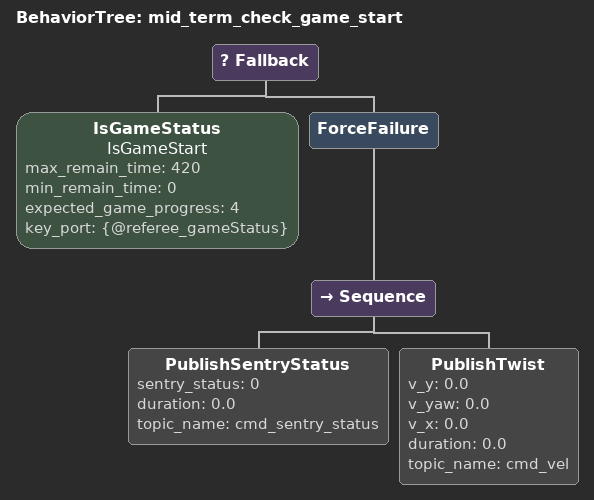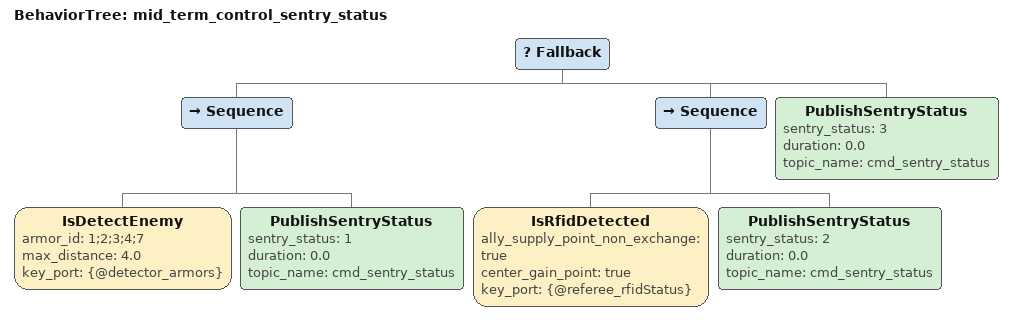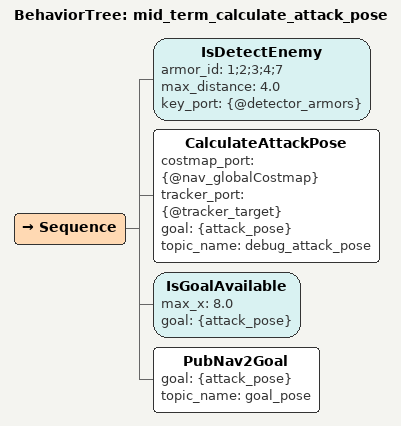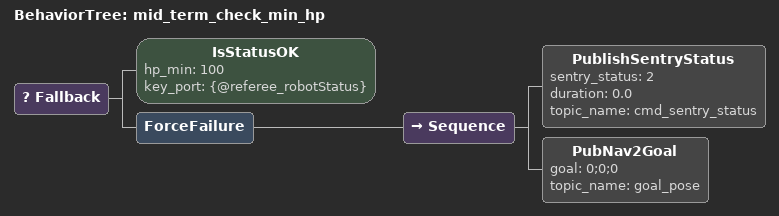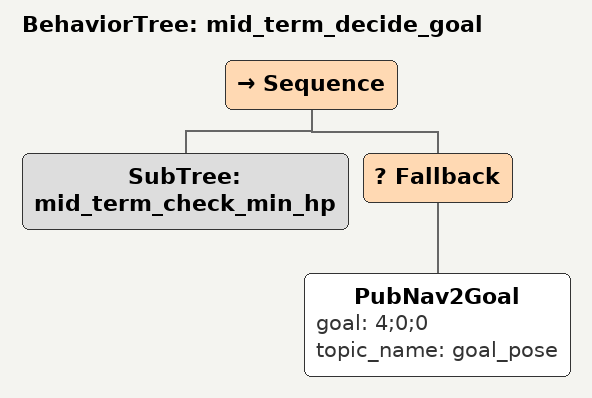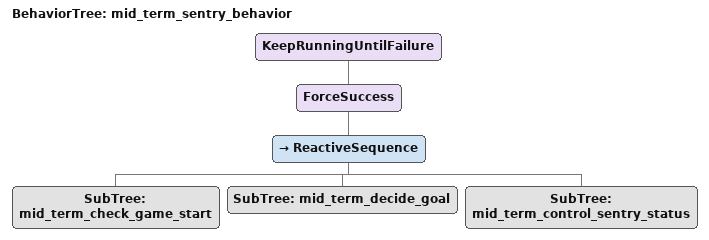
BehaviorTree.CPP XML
<?xml version="1.0" encoding="UTF-8"?>
<root BTCPP_format="4">
  <BehaviorTree ID="mid_term_check_game_start">
    <Fallback>
      <IsGameStatus name="IsGameStart"
                    max_remain_time="420"
                    min_remain_time="0"
                    expected_game_progress="4"
                    key_port="{@referee_gameStatus}"/>
      <ForceFailure>
        <Sequence>
          <PublishSentryStatus sentry_status="0"
                                duration="0.0"
                                topic_name="cmd_sentry_status"/>
          <PublishTwist v_y="0.0"
                        v_yaw="0.0"
                        v_x="0.0"
                        duration="0.0"
                        topic_name="cmd_vel"/>
        </Sequence>
      </ForceFailure>
    </Fallback>
  </BehaviorTree>

  <BehaviorTree ID="mid_term_control_sentry_status">
    <Fallback>
      <Sequence>
        <IsDetectEnemy armor_id="1;2;3;4;7"
                      max_distance="4.0"
                      key_port="{@detector_armors}"/>
        <PublishSentryStatus sentry_status="1"
                              duration="0.0"
                              topic_name="cmd_sentry_status"/>
      </Sequence>
      <Sequence>
        <IsRfidDetected ally_supply_point_non_exchange="true"
                          center_gain_point="true"
                          key_port="{@referee_rfidStatus}"/>
        <PublishSentryStatus sentry_status="2"
                              duration="0.0"
                              topic_name="cmd_sentry_status"/>
      </Sequence>
      <PublishSentryStatus sentry_status="3"
                            duration="0.0"
                            topic_name="cmd_sentry_status"/>
    </Fallback>
  </BehaviorTree>

  <BehaviorTree ID="mid_term_calculate_attack_pose">
    <Sequence>
      <IsDetectEnemy armor_id="1;2;3;4;7"
                      max_distance="4.0"
                      key_port="{@detector_armors}"/>
      <CalculateAttackPose costmap_port="{@nav_globalCostmap}"
                           tracker_port="{@tracker_target}"
                           goal="{attack_pose}"
                           topic_name="debug_attack_pose"/>
      <IsGoalAvailable max_x="8.0"
                       goal="{attack_pose}"/>
      <PubNav2Goal goal="{attack_pose}"
                   topic_name="goal_pose"/>
    </Sequence>
  </BehaviorTree>

  <BehaviorTree ID="mid_term_check_min_hp">
    <Fallback>
      <IsStatusOK hp_min="100"
                  key_port="{@referee_robotStatus}"/>
      <ForceFailure>
        <Sequence>
          <PublishSentryStatus sentry_status="2"
                               duration="0.0"
                               topic_name="cmd_sentry_status"/>
          <PubNav2Goal goal="0;0;0"
                       topic_name="goal_pose"/>
        </Sequence>
      </ForceFailure>
    </Fallback>
  </BehaviorTree>

  <BehaviorTree ID="mid_term_decide_goal">
    <Sequence>
      <SubTree ID="mid_term_check_min_hp"/>
      <Fallback>
        <PubNav2Goal goal="4;0;0"
                      topic_name="goal_pose"/>
      </Fallback>
    </Sequence>
  </BehaviorTree>

  <BehaviorTree ID="mid_term_sentry_behavior">
    <KeepRunningUntilFailure>
      <ForceSuccess>
        <ReactiveSequence>
          <SubTree ID="mid_term_check_game_start"/>
          <SubTree ID="mid_term_decide_goal"/>
          <SubTree ID="mid_term_control_sentry_status"/>
        </ReactiveSequence>
      </ForceSuccess>
    </KeepRunningUntilFailure>
  </BehaviorTree>

</root>
